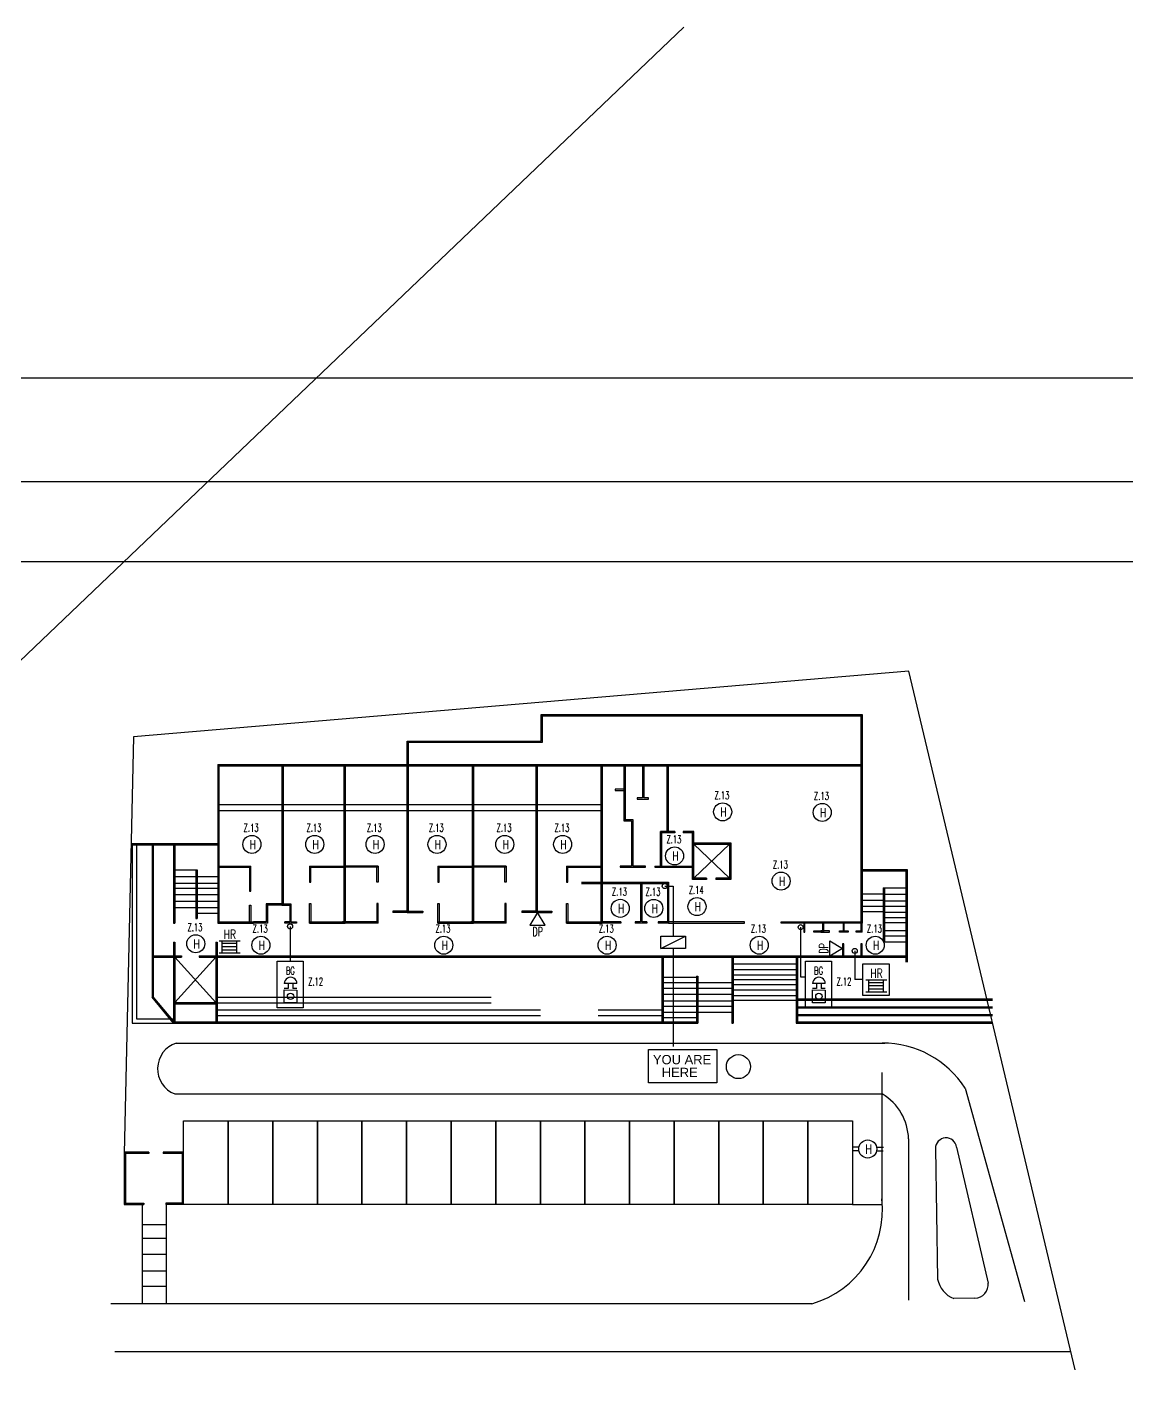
# Model space of a CAD drawing. Extents: x -3977 to 6343, y -1567 to 1206.
# Drawn here: x -2701.7 to -2427.2, y -1292.1 to -952.9 of the extents above; entities that cross this region are included whole.
import ezdxf

# ---------------------------------------------------------------- set-up
doc = ezdxf.new("R2010")
doc.units = 0
doc.layers.get('0').update_dxf_attribs({"linetype": 'CONTINUOUS'})
doc.layers.get('DEFPOINTS').update_dxf_attribs({"linetype": 'CONTINUOUS'})
for name, color, linetype in [('FAPOINT', 1, 'CONTINUOUS'), ('FF_GRID_LINE', 8, 'CONTINUOUS'), ('MIMIC_SIZE', 7, 'CONTINUOUS'), ('NAMA_TEMPAT', 6, 'CONTINUOUS'), ('TEXT', 8, 'CONTINUOUS'), ('Z-VIEWPORT', 7, 'CONTINUOUS')]:
    doc.layers.add(name, color=color, linetype=linetype)
doc.styles.add('BADAI', font='romans.shx', dxfattribs={"width": 0.65})
doc.styles.add('PLOT02__REVB$0$NARROW', font='SIMPLEX', dxfattribs={"width": 0.75})
doc.styles.get("Standard").update_dxf_attribs({"font": 'arial.ttf'})
doc.dimstyles.get("Standard").update_dxf_attribs({"dimtxt": 0.18, "dimasz": 0.18, "dimexe": 0.18, "dimexo": 0.0625, "dimgap": 0.09, "dimtad": 0, "dimtih": 1, "dimtoh": 1, "dimzin": 0, "dimcen": 0.09, "dimazin": 3, "dimtfac": 1, "dimtofl": 0, "dimtmove": 0, "dimatfit": 3})

# ---------------------------------------------------------------- blocks, each defined once
blk = doc.blocks.new('D-433-1_MIMIC_SIZE_900_X_1')
at = {"layer": 'MIMIC_SIZE'}
for points in [[(3.62, 53.07), (868.62, 53.07), (868.62, 478.07), (3.62, 478.07)], [(23.62, 73.07), (848.62, 73.07), (848.62, 458.07), (23.62, 458.07)]]:
    blk.add_lwpolyline(points, close=True, dxfattribs=at)
blk = doc.blocks.new('*D37')
at = {"layer": 'DEFPOINTS', "color": 0}
for p in [(-2403.24, -1040.46), (-3268.24, -1066.31), (-2403.24, -1066.31)]:
    blk.add_point(p, dxfattribs=at)
at = {"layer": 'MIMIC_SIZE', "color": 0}
for p, q in [((-3268.24, -1066.25), (-3268.24, -1040.28)), ((-3268.06, -1040.46), (-2893.36, -1040.46)), ((-2403.42, -1040.46), (-2778.12, -1040.46)), ((-2403.24, -1066.25), (-2403.24, -1040.28))]:
    blk.add_line(p, q, dxfattribs=at)
for points in [[(-3268.06, -1040.43), (-3268.06, -1040.49), (-3268.24, -1040.46)], [(-2403.42, -1040.43), (-2403.42, -1040.49), (-2403.24, -1040.46)]]:
    blk.add_solid(points, dxfattribs=at)
blk.add_text('865.0000', height=20.175, dxfattribs=at).set_placement((-2894.41, -1050.38))

msp = doc.modelspace()

# ---------------------------------------------------------------- linework, layer by layer
at = {"color": 1}
for p, q in [((-2574.248, -1173.785), (-2576.153, -1176.961)), ((-2572.335, -1176.971), (-2574.248, -1173.785)), ((-2576.153, -1176.961), (-2572.335, -1176.971)), ((-2501.284, -1184.668), (-2501.295, -1180.85)), ((-2501.295, -1180.85), (-2498.108, -1182.763)), ((-2498.108, -1182.763), (-2501.284, -1184.668)), ((-2637.517, -1196.3, 16734.629), (-2637.513, -1193.119, 16734.629)), ((-2636.519, -1192.722, 16734.629), (-2637.513, -1192.721, 16734.629)), ((-2637.513, -1193.119, 16734.629), (-2634.332, -1193.122, 16734.629)), ((-2634.33, -1191.531, 16734.629), (-2637.512, -1191.528, 16734.629)), ((-2636.517, -1191.529, 16734.629), (-2636.519, -1192.722, 16734.629)), ((-2635.324, -1191.53, 16734.629), (-2635.326, -1192.723, 16734.629)), ((-2634.331, -1192.725, 16734.629), (-2635.326, -1192.723, 16734.629)), ((-2634.332, -1193.122, 16734.629), (-2634.335, -1196.304, 16734.629)), ((-2505.638, -1196.3, 16734.629), (-2505.634, -1193.119, 16734.629)), ((-2504.64, -1192.722, 16734.629), (-2505.634, -1192.721, 16734.629)), ((-2505.634, -1193.119, 16734.629), (-2502.453, -1193.122, 16734.629)), ((-2502.451, -1191.531, 16734.629), (-2505.633, -1191.528, 16734.629)), ((-2504.638, -1191.529, 16734.629), (-2504.64, -1192.722, 16734.629)), ((-2503.445, -1191.53, 16734.629), (-2503.447, -1192.723, 16734.629)), ((-2502.452, -1192.725, 16734.629), (-2503.447, -1192.723, 16734.629)), ((-2502.453, -1193.122, 16734.629), (-2502.456, -1196.304, 16734.629))]:
    msp.add_line(p, q, dxfattribs=at)
at = {"color": 1, "linetype": 'BYBLOCK'}
msp.add_line((-2543.451, -1182.776), (-2537.326, -1179.726), dxfattribs=at)
msp.add_line((-2543.451, -1182.776), (-2537.326, -1179.726), dxfattribs=at)
at = {"color": 1}
for points in [[(-2639.271, -1185.899), (-2632.797, -1185.899), (-2632.797, -1197.54), (-2639.271, -1197.54)], [(-2507.392, -1185.899), (-2500.918, -1185.899), (-2500.918, -1197.54), (-2507.392, -1197.54)], [(-2493.044, -1186.554), (-2486.522, -1186.554), (-2486.522, -1194.475), (-2493.044, -1194.475)]]:
    msp.add_lwpolyline(points, close=True, dxfattribs=at)
at = {"color": 1, "linetype": 'BYBLOCK'}
msp.add_lwpolyline([(-2529.52, -1216.315), (-2546.587, -1216.315), (-2546.587, -1207.951), (-2529.52, -1207.951)], close=True, dxfattribs=at)
for centre, radius in [((-2528.058, -1148.661), 2.25), ((-2503.193, -1148.816), 2.25), ((-2645.581, -1156.779), 2.25), ((-2629.897, -1156.779), 2.25), ((-2614.836, -1156.779), 2.25), ((-2599.367, -1156.779), 2.25), ((-2582.441, -1156.779), 2.25), ((-2568.001, -1156.779), 2.25), ((-2540.049, -1159.652), 2.25), ((-2513.463, -1165.948), 2.25), ((-2542.511, -1167.184), 0.63), ((-2553.63, -1172.743), 2.25), ((-2545.255, -1172.749), 2.25), ((-2534.463, -1172.31), 2.25), ((-2636.034, -1177.254), 0.63), ((-2508.586, -1177.429), 0.63), ((-2659.595, -1181.578), 2.25), ((-2643.323, -1181.933), 2.25), ((-2597.678, -1181.933), 2.25), ((-2556.912, -1181.933), 2.25), ((-2518.931, -1181.933), 2.25), ((-2489.983, -1181.933), 2.25), ((-2495.089, -1183.37), 0.63), ((-2491.844, -1232.8), 2.25)]:
    msp.add_circle(centre, radius, dxfattribs=at)
at = {"color": 1}
for centre in [(-2635.924, -1194.711, 16734.629), (-2504.045, -1194.711, 16734.629)]:
    msp.add_circle(centre, 0.795, dxfattribs=at)
for centre in [(-2635.921, -1191.53, 16734.629), (-2504.042, -1191.53, 16734.629)]:
    msp.add_arc(centre, 1.591, 359.93967, 179.93967, dxfattribs=at)
at = {"layer": 'FAPOINT', "color": 1, "linetype": 'BYBLOCK'}
for p, q in [((-2653.757, -1180.859), (-2648.499, -1180.859)), ((-2653.757, -1183.83), (-2648.499, -1183.83)), ((-2652.975, -1183.83), (-2652.975, -1180.859)), ((-2652.975, -1181.469), (-2649.349, -1181.469)), ((-2652.975, -1182.235), (-2649.349, -1182.235)), ((-2652.975, -1183.063), (-2649.349, -1183.063)), ((-2649.349, -1183.83), (-2649.349, -1180.859)), ((-2492.347, -1190.608), (-2487.089, -1190.608)), ((-2491.564, -1193.579), (-2491.564, -1190.608)), ((-2487.939, -1193.579), (-2487.939, -1190.608)), ((-2492.347, -1193.579), (-2487.089, -1193.579)), ((-2491.564, -1191.218), (-2487.939, -1191.218)), ((-2491.564, -1191.984), (-2487.939, -1191.984)), ((-2491.564, -1192.812), (-2487.939, -1192.812))]:
    msp.add_line(p, q, dxfattribs=at)
at = {"layer": 'FF_GRID_LINE', "color": 1}
for p, q in [((-2634.335, -1196.304, 16734.629), (-2637.517, -1196.3, 16734.629)), ((-2502.456, -1196.304, 16734.629), (-2505.638, -1196.3, 16734.629))]:
    msp.add_line(p, q, dxfattribs=at)
at = {"layer": 'MIMIC_SIZE', "color": 1}
for p, q in [((-2537.734, -952.855), (-3181.641, -1567.27)), ((-2542.511, -1167.184), (-2540.389, -1167.184)), ((-2540.389, -1167.184), (-2540.389, -1179.726)), ((-2636.034, -1177.254), (-2636.034, -1185.899)), ((-2508.586, -1177.429), (-2508.586, -1189.848)), ((-2540.389, -1182.776), (-2540.389, -1207.191)), ((-2495.089, -1183.37), (-2495.089, -1190.514)), ((-2508.586, -1189.848), (-2507.392, -1189.848)), ((-2493.044, -1190.514, -16734.629), (-2495.089, -1190.514)), ((-2495.722, -1233.174), (-2494.031, -1233.174)), ((-2495.72, -1232.263), (-2494.029, -1232.263)), ((-2489.642, -1233.26), (-2487.951, -1233.26)), ((-2489.64, -1232.35), (-2487.949, -1232.35))]:
    msp.add_line(p, q, dxfattribs=at)
at = {"layer": 'MIMIC_SIZE', "color": 0, "linetype": 'BYBLOCK'}
for p, q in [((-2481.588, -1113.568), (-2675.162, -1129.969)), ((-2440.053, -1287.879), (-2481.588, -1113.568)), ((-2573.379, -1130.989), (-2573.379, -1124.355)), ((-2573.379, -1124.355), (-2493.248, -1124.355)), ((-2573.379, -1124.68), (-2493.248, -1124.68)), ((-2573.054, -1131.313), (-2573.054, -1124.355)), ((-2493.572, -1124.355), (-2493.572, -1136.85)), ((-2493.248, -1124.355), (-2493.248, -1136.85)), ((-2675.162, -1129.969), (-2677.435, -1233.886)), ((-2606.812, -1136.85), (-2606.812, -1130.989)), ((-2606.812, -1130.989), (-2573.379, -1130.989)), ((-2606.812, -1131.313), (-2573.054, -1131.313)), ((-2606.487, -1136.85), (-2606.487, -1130.989)), ((-2654.112, -1136.85), (-2654.112, -1176.428)), ((-2654.112, -1136.85), (-2493.248, -1136.85)), ((-2654.112, -1137.174), (-2493.248, -1137.174)), ((-2653.787, -1136.85), (-2653.787, -1176.428)), ((-2638.077, -1136.85), (-2638.077, -1171.618)), ((-2637.752, -1136.85), (-2637.752, -1171.618)), ((-2622.633, -1136.85), (-2622.633, -1176.428)), ((-2622.308, -1136.85), (-2622.308, -1176.428)), ((-2606.812, -1173.785), (-2606.812, -1136.85)), ((-2606.487, -1173.785), (-2606.487, -1136.85)), ((-2590.606, -1136.85), (-2590.606, -1176.428)), ((-2590.282, -1136.85), (-2590.282, -1176.428)), ((-2574.572, -1173.785), (-2574.572, -1137.174)), ((-2574.248, -1173.785), (-2574.248, -1137.174)), ((-2558.483, -1136.85), (-2558.483, -1176.428)), ((-2558.158, -1136.85), (-2558.158, -1176.428)), ((-2552.702, -1136.85), (-2552.702, -1150.876)), ((-2552.377, -1136.85), (-2552.377, -1150.876)), ((-2548.089, -1137.174), (-2548.089, -1145.149)), ((-2547.764, -1137.174), (-2547.764, -1145.149)), ((-2541.955, -1137.174), (-2541.955, -1153.57)), ((-2541.63, -1137.174), (-2541.63, -1153.57)), ((-2493.572, -1136.85), (-2493.572, -1176.428)), ((-2493.248, -1136.85), (-2493.248, -1176.428)), ((-2552.702, -1143.004), (-2554.866, -1143.004)), ((-2554.866, -1143.004), (-2554.866, -1143.329)), ((-2554.866, -1143.329), (-2552.702, -1143.329)), ((-2548.089, -1145.149), (-2549.429, -1145.149)), ((-2549.429, -1145.149), (-2549.429, -1145.474)), ((-2549.429, -1145.474), (-2546.531, -1145.474)), ((-2546.531, -1145.149), (-2547.764, -1145.149)), ((-2546.531, -1145.474), (-2546.531, -1145.149)), ((-2653.787, -1146.798), (-2558.483, -1146.798)), ((-2653.787, -1148.303), (-2558.483, -1148.303)), ((-2552.702, -1150.551), (-2550.513, -1150.551)), ((-2552.702, -1150.876), (-2550.838, -1150.876)), ((-2550.838, -1150.876), (-2550.838, -1162.179)), ((-2550.513, -1150.551), (-2550.513, -1162.179)), ((-2540.023, -1153.57), (-2543.583, -1153.57)), ((-2543.583, -1162.504), (-2543.583, -1153.57)), ((-2543.258, -1162.504), (-2543.258, -1153.57)), ((-2540.023, -1153.57), (-2540.023, -1153.895)), ((-2535.281, -1153.57), (-2537.907, -1153.57)), ((-2537.907, -1153.57), (-2537.907, -1153.895)), ((-2535.606, -1162.504), (-2535.606, -1153.57)), ((-2535.281, -1162.504), (-2535.281, -1153.57)), ((-2654.112, -1156.639), (-2675.485, -1156.639)), ((-2675.485, -1156.639), (-2675.485, -1201.374)), ((-2654.112, -1156.964), (-2675.485, -1156.964)), ((-2674.366, -1156.639), (-2674.366, -1200.327)), ((-2670.507, -1156.964), (-2670.507, -1194.903)), ((-2670.182, -1156.964), (-2670.182, -1194.785)), ((-2665.116, -1156.639), (-2665.116, -1176.428)), ((-2664.791, -1156.639), (-2664.791, -1176.428)), ((-2540.023, -1153.895), (-2543.583, -1153.895)), ((-2535.281, -1153.895), (-2537.907, -1153.895)), ((-2535.281, -1156.424), (-2525.991, -1156.424)), ((-2535.281, -1156.749), (-2525.991, -1156.749)), ((-2526.316, -1156.749), (-2535.281, -1165.226)), ((-2526.316, -1165.226), (-2535.281, -1156.749)), ((-2526.316, -1156.424), (-2526.316, -1165.551)), ((-2525.991, -1156.424), (-2525.991, -1165.551)), ((-2664.791, -1163.145), (-2659.539, -1163.145)), ((-2659.539, -1163.145), (-2659.539, -1175.258)), ((-2659.539, -1163.145), (-2659.215, -1163.145)), ((-2659.215, -1163.145), (-2659.215, -1175.258)), ((-2654.112, -1162.179), (-2645.881, -1162.179)), ((-2654.112, -1162.504), (-2645.881, -1162.504)), ((-2646.206, -1162.179), (-2646.206, -1168.483)), ((-2645.881, -1168.483), (-2645.881, -1162.179)), ((-2631.171, -1162.179), (-2631.171, -1166.187)), ((-2631.171, -1162.179), (-2622.633, -1162.179)), ((-2631.171, -1162.504), (-2622.633, -1162.504)), ((-2630.846, -1166.187), (-2630.846, -1162.179)), ((-2614.095, -1162.179), (-2622.633, -1162.179)), ((-2614.095, -1162.504), (-2622.633, -1162.504)), ((-2614.42, -1166.187), (-2614.42, -1162.179)), ((-2614.095, -1162.179), (-2614.095, -1166.187)), ((-2599.144, -1162.179), (-2599.144, -1166.187)), ((-2599.144, -1162.179), (-2590.606, -1162.179)), ((-2599.144, -1162.504), (-2590.606, -1162.504)), ((-2598.819, -1166.187), (-2598.819, -1162.179)), ((-2582.069, -1162.179), (-2590.606, -1162.179)), ((-2582.069, -1162.504), (-2590.606, -1162.504)), ((-2582.394, -1166.187), (-2582.394, -1162.179)), ((-2582.069, -1162.179), (-2582.069, -1166.187)), ((-2567.021, -1162.179), (-2567.021, -1166.187)), ((-2567.021, -1162.179), (-2558.483, -1162.179)), ((-2567.021, -1162.504), (-2558.483, -1162.504)), ((-2566.696, -1166.187), (-2566.696, -1162.179)), ((-2550.838, -1162.179), (-2553.669, -1162.179)), ((-2553.669, -1162.179), (-2553.669, -1162.504)), ((-2553.669, -1162.504), (-2547.279, -1162.504)), ((-2547.279, -1162.179), (-2550.513, -1162.179)), ((-2547.279, -1162.504), (-2547.279, -1162.179)), ((-2545.024, -1162.179), (-2535.281, -1162.179)), ((-2545.024, -1162.179), (-2545.024, -1162.504)), ((-2545.024, -1162.504), (-2535.281, -1162.504)), ((-2535.606, -1165.551), (-2535.606, -1162.504)), ((-2535.281, -1165.551), (-2535.281, -1162.504)), ((-2493.248, -1163.06), (-2482.021, -1163.06)), ((-2493.248, -1163.385), (-2482.021, -1163.385)), ((-2482.346, -1163.06), (-2482.346, -1186.187)), ((-2482.021, -1163.06), (-2482.021, -1186.187)), ((-2664.791, -1164.813), (-2659.539, -1164.813)), ((-2664.791, -1166.421), (-2659.539, -1166.421)), ((-2659.215, -1164.813), (-2654.112, -1164.813)), ((-2659.215, -1166.421), (-2654.112, -1166.421)), ((-2631.171, -1166.187), (-2630.846, -1166.187)), ((-2614.095, -1166.187), (-2614.42, -1166.187)), ((-2599.144, -1166.187), (-2598.819, -1166.187)), ((-2582.069, -1166.187), (-2582.394, -1166.187)), ((-2567.021, -1166.187), (-2566.696, -1166.187)), ((-2563.32, -1166.187), (-2541.539, -1166.187)), ((-2563.32, -1166.512), (-2541.539, -1166.512)), ((-2548.529, -1166.187), (-2548.529, -1176.104)), ((-2548.205, -1166.187), (-2548.205, -1176.104)), ((-2541.863, -1166.187), (-2541.863, -1176.428)), ((-2541.539, -1166.187), (-2541.539, -1176.428)), ((-2532.088, -1165.226), (-2535.606, -1165.226)), ((-2532.088, -1165.551), (-2535.606, -1165.551)), ((-2532.088, -1165.226), (-2532.088, -1165.551)), ((-2525.991, -1165.226), (-2529.731, -1165.226)), ((-2529.731, -1165.226), (-2529.731, -1165.551)), ((-2525.991, -1165.551), (-2529.731, -1165.551)), ((-2664.791, -1167.694), (-2659.539, -1167.694)), ((-2664.791, -1169.257), (-2659.539, -1169.257)), ((-2659.215, -1167.694), (-2654.112, -1167.694)), ((-2659.215, -1169.257), (-2654.112, -1169.257)), ((-2646.206, -1168.483), (-2645.881, -1168.483)), ((-2487.685, -1169.208), (-2493.248, -1169.208)), ((-2488.01, -1167.607), (-2488.01, -1181.091)), ((-2488.01, -1167.607), (-2482.346, -1167.607)), ((-2487.685, -1167.607), (-2487.685, -1181.091)), ((-2487.685, -1169.208), (-2482.346, -1169.208)), ((-2664.791, -1170.918), (-2659.539, -1170.918)), ((-2664.791, -1172.509), (-2659.539, -1172.509)), ((-2659.215, -1170.918), (-2654.112, -1170.918)), ((-2659.215, -1172.509), (-2654.112, -1172.509)), ((-2659.215, -1173.914), (-2654.112, -1173.914)), ((-2646.206, -1176.428), (-2646.206, -1171.917)), ((-2646.206, -1171.917), (-2645.881, -1171.917)), ((-2645.881, -1171.917), (-2645.881, -1176.428)), ((-2638.077, -1171.618), (-2642.005, -1171.618)), ((-2642.005, -1171.618), (-2642.005, -1176.104)), ((-2638.077, -1171.943), (-2642.005, -1171.943)), ((-2641.68, -1171.618), (-2641.68, -1176.428)), ((-2638.077, -1171.618), (-2635.815, -1171.618)), ((-2638.077, -1171.943), (-2635.815, -1171.943)), ((-2636.14, -1171.618), (-2636.14, -1176.104)), ((-2635.815, -1171.618), (-2635.815, -1176.104)), ((-2631.171, -1176.428), (-2631.171, -1171.525)), ((-2631.171, -1171.525), (-2630.846, -1171.525)), ((-2630.846, -1171.525), (-2630.846, -1176.428)), ((-2614.095, -1171.525), (-2614.42, -1171.525)), ((-2614.42, -1171.525), (-2614.42, -1176.428)), ((-2614.095, -1176.428), (-2614.095, -1171.525)), ((-2606.487, -1173.46), (-2610.39, -1173.46)), ((-2610.39, -1173.46), (-2610.39, -1173.785)), ((-2606.487, -1173.785), (-2610.39, -1173.785)), ((-2606.812, -1173.46), (-2602.908, -1173.46)), ((-2606.812, -1173.785), (-2602.908, -1173.785)), ((-2602.908, -1173.46), (-2602.908, -1173.785)), ((-2599.144, -1176.428), (-2599.144, -1171.525)), ((-2599.144, -1171.525), (-2598.819, -1171.525)), ((-2598.819, -1171.525), (-2598.819, -1176.428)), ((-2582.069, -1171.525), (-2582.394, -1171.525)), ((-2582.394, -1171.525), (-2582.394, -1176.428)), ((-2582.069, -1176.428), (-2582.069, -1171.525)), ((-2574.248, -1173.46), (-2578.151, -1173.46)), ((-2578.151, -1173.46), (-2578.151, -1173.785)), ((-2574.248, -1173.785), (-2578.151, -1173.785)), ((-2574.572, -1173.46), (-2570.669, -1173.46)), ((-2574.572, -1173.785), (-2570.669, -1173.785)), ((-2570.669, -1173.46), (-2570.669, -1173.785)), ((-2567.021, -1176.428), (-2567.021, -1171.525)), ((-2567.021, -1171.525), (-2566.696, -1171.525)), ((-2566.696, -1171.525), (-2566.696, -1176.428)), ((-2487.685, -1170.814), (-2493.248, -1170.814)), ((-2487.685, -1172.25), (-2493.248, -1172.25)), ((-2487.685, -1173.642), (-2493.248, -1173.642)), ((-2487.685, -1170.83), (-2482.346, -1170.83)), ((-2487.685, -1172.226), (-2482.346, -1172.226)), ((-2487.685, -1173.678), (-2482.346, -1173.678)), ((-2665.116, -1176.428), (-2664.791, -1176.428)), ((-2659.539, -1175.258), (-2659.215, -1175.258)), ((-2654.112, -1176.104), (-2645.197, -1176.104)), ((-2654.112, -1176.428), (-2645.197, -1176.428)), ((-2642.005, -1176.104), (-2645.197, -1176.104)), ((-2641.68, -1176.428), (-2645.197, -1176.428)), ((-2637.326, -1176.428), (-2637.326, -1176.104)), ((-2636.14, -1176.104), (-2637.326, -1176.104)), ((-2634.418, -1176.428), (-2637.326, -1176.428)), ((-2635.815, -1176.104), (-2634.418, -1176.104)), ((-2634.418, -1176.104), (-2634.418, -1176.428)), ((-2631.171, -1176.104), (-2622.308, -1176.104)), ((-2631.171, -1176.428), (-2622.308, -1176.428)), ((-2614.095, -1176.104), (-2622.958, -1176.104)), ((-2614.095, -1176.428), (-2622.958, -1176.428)), ((-2599.144, -1176.104), (-2590.282, -1176.104)), ((-2599.144, -1176.428), (-2590.282, -1176.428)), ((-2582.069, -1176.104), (-2590.931, -1176.104)), ((-2582.069, -1176.428), (-2590.931, -1176.428)), ((-2567.021, -1176.104), (-2558.158, -1176.104)), ((-2567.021, -1176.428), (-2558.158, -1176.428)), ((-2553.479, -1176.104), (-2558.158, -1176.104)), ((-2553.479, -1176.428), (-2558.158, -1176.428)), ((-2553.479, -1176.104), (-2553.479, -1176.428)), ((-2548.529, -1176.104), (-2549.867, -1176.104)), ((-2549.867, -1176.104), (-2549.867, -1176.428)), ((-2546.992, -1176.428), (-2549.867, -1176.428)), ((-2546.992, -1176.104), (-2548.205, -1176.104)), ((-2546.992, -1176.104), (-2546.992, -1176.428)), ((-2541.539, -1176.104), (-2544.191, -1176.104)), ((-2544.191, -1176.104), (-2544.191, -1176.428)), ((-2541.539, -1176.428), (-2544.191, -1176.428)), ((-2522.589, -1176.104), (-2541.539, -1176.104)), ((-2541.539, -1176.428), (-2522.589, -1176.428)), ((-2522.589, -1176.428), (-2522.589, -1176.104)), ((-2513.459, -1176.428), (-2513.459, -1176.104)), ((-2513.459, -1176.104), (-2493.248, -1176.104)), ((-2493.248, -1176.428), (-2513.459, -1176.428)), ((-2507.836, -1176.428), (-2507.836, -1178.698)), ((-2507.511, -1178.698), (-2507.511, -1176.428)), ((-2503.096, -1176.428), (-2503.096, -1178.698)), ((-2502.771, -1178.698), (-2502.771, -1176.428)), ((-2498.015, -1176.428), (-2498.015, -1178.698)), ((-2497.69, -1178.698), (-2497.69, -1176.428)), ((-2493.572, -1176.428), (-2493.572, -1178.698)), ((-2493.248, -1178.698), (-2493.248, -1176.428)), ((-2487.685, -1175.044), (-2482.346, -1175.044)), ((-2487.685, -1176.304), (-2482.346, -1176.304)), ((-2507.836, -1178.698), (-2507.511, -1178.698)), ((-2505.31, -1178.698), (-2505.31, -1178.373)), ((-2505.31, -1178.373), (-2503.096, -1178.373)), ((-2503.096, -1178.698), (-2505.31, -1178.698)), ((-2501.371, -1178.373), (-2503.586, -1178.373)), ((-2503.586, -1178.698), (-2501.371, -1178.698)), ((-2503.096, -1178.698), (-2502.771, -1178.698)), ((-2501.371, -1178.698), (-2501.371, -1178.373)), ((-2498.907, -1178.698), (-2498.907, -1178.373)), ((-2498.907, -1178.373), (-2496.693, -1178.373)), ((-2496.693, -1178.698), (-2498.907, -1178.698)), ((-2496.693, -1178.373), (-2496.693, -1178.698)), ((-2494.766, -1178.698), (-2494.766, -1178.373)), ((-2494.766, -1178.373), (-2493.248, -1178.373)), ((-2493.248, -1178.698), (-2494.766, -1178.698)), ((-2487.685, -1178.267), (-2482.346, -1178.267)), ((-2487.685, -1179.618), (-2482.346, -1179.618)), ((-2670.507, -1181.148), (-2670.182, -1181.148)), ((-2665.116, -1181.148), (-2665.116, -1201.374)), ((-2665.116, -1181.148), (-2664.791, -1181.148)), ((-2664.791, -1181.148), (-2664.791, -1201.374)), ((-2654.554, -1181.148), (-2654.554, -1201.374)), ((-2654.554, -1181.148), (-2654.229, -1181.148)), ((-2654.229, -1181.148), (-2654.229, -1201.374)), ((-2497.783, -1181.613), (-2498.108, -1181.613)), ((-2498.108, -1181.613), (-2498.108, -1184.631)), ((-2497.783, -1184.631), (-2497.783, -1181.613)), ((-2493.248, -1181.613), (-2493.572, -1181.613)), ((-2493.572, -1181.613), (-2493.572, -1184.631)), ((-2493.248, -1184.631), (-2493.248, -1181.613)), ((-2488.01, -1181.091), (-2482.346, -1181.091)), ((-2670.507, -1184.631), (-2663.188, -1184.631)), ((-2670.507, -1184.956), (-2663.188, -1184.956)), ((-2654.554, -1184.956), (-2664.791, -1196.215)), ((-2654.554, -1196.215), (-2664.791, -1184.956)), ((-2663.188, -1184.631), (-2663.188, -1184.956)), ((-2658.705, -1184.631), (-2482.021, -1184.631)), ((-2658.705, -1184.631), (-2658.705, -1184.956)), ((-2658.705, -1184.956), (-2482.021, -1184.956)), ((-2543.227, -1184.956), (-2543.227, -1201.374)), ((-2542.903, -1184.956), (-2542.903, -1201.374)), ((-2525.733, -1184.956), (-2525.733, -1201.374)), ((-2525.408, -1184.956), (-2525.408, -1201.374)), ((-2525.408, -1186.569), (-2509.73, -1186.569)), ((-2509.73, -1184.956), (-2509.73, -1201.374)), ((-2509.405, -1184.956), (-2509.405, -1201.374)), ((-2542.903, -1189.906), (-2534.589, -1189.906)), ((-2534.589, -1189.658), (-2534.589, -1201.374)), ((-2534.589, -1189.658), (-2534.264, -1189.658)), ((-2534.264, -1189.658), (-2534.264, -1201.374)), ((-2525.408, -1188.009), (-2509.73, -1188.009)), ((-2525.408, -1189.307), (-2509.73, -1189.307)), ((-2525.408, -1190.488), (-2509.73, -1190.488)), ((-2542.903, -1191.207), (-2534.589, -1191.207)), ((-2542.903, -1192.677), (-2534.589, -1192.677)), ((-2542.903, -1194.127), (-2534.589, -1194.127)), ((-2534.246, -1191.207), (-2525.733, -1191.207)), ((-2534.246, -1192.677), (-2525.733, -1192.677)), ((-2534.246, -1194.127), (-2525.733, -1194.127)), ((-2525.408, -1191.746), (-2509.73, -1191.746)), ((-2525.408, -1193.045), (-2509.73, -1193.045)), ((-2665.116, -1201.374), (-2670.507, -1194.903)), ((-2664.866, -1201.166), (-2670.182, -1194.785)), ((-2665.116, -1196.215), (-2654.229, -1196.215)), ((-2665.116, -1196.54), (-2654.229, -1196.54)), ((-2654.229, -1194.873), (-2585.88, -1194.873)), ((-2654.229, -1196.36), (-2585.88, -1196.36)), ((-2542.903, -1195.814), (-2534.589, -1195.814)), ((-2542.903, -1197.14), (-2534.589, -1197.14)), ((-2534.246, -1195.814), (-2525.733, -1195.814)), ((-2534.246, -1197.14), (-2525.733, -1197.14)), ((-2525.408, -1194.461), (-2509.73, -1194.461)), ((-2525.408, -1195.641), (-2509.73, -1195.641)), ((-2509.405, -1195.303), (-2460.71, -1195.303)), ((-2509.405, -1195.628), (-2460.71, -1195.628)), ((-2509.405, -1197.282), (-2460.71, -1197.282)), ((-2509.405, -1197.607), (-2460.71, -1197.607)), ((-2674.366, -1200.327), (-2664.791, -1200.327)), ((-2665.387, -1201.049), (-2534.264, -1201.049)), ((-2654.229, -1198.031), (-2573.552, -1198.031)), ((-2654.229, -1199.518), (-2573.552, -1199.518)), ((-2559.138, -1198.031), (-2543.227, -1198.031)), ((-2559.138, -1199.518), (-2543.227, -1199.518)), ((-2542.903, -1198.658), (-2534.589, -1198.658)), ((-2542.903, -1199.959), (-2534.589, -1199.959)), ((-2534.246, -1198.658), (-2525.733, -1198.658)), ((-2525.733, -1201.049), (-2525.408, -1201.049)), ((-2509.73, -1201.049), (-2509.405, -1201.049)), ((-2509.405, -1199.197), (-2460.71, -1199.197)), ((-2509.405, -1199.522), (-2460.71, -1199.522)), ((-2509.405, -1201.049), (-2460.71, -1201.049)), ((-2675.485, -1201.374), (-2664.791, -1201.374)), ((-2665.116, -1201.374), (-2534.264, -1201.374)), ((-2525.733, -1201.374), (-2525.408, -1201.374)), ((-2509.73, -1201.374), (-2509.405, -1201.374)), ((-2509.405, -1201.374), (-2460.71, -1201.374)), ((-2664.461, -1206.376), (-2487.587, -1206.376)), ((-2488.204, -1246.632), (-2488.204, -1213.715)), ((-2467.511, -1217.593), (-2452.703, -1270.878)), ((-2664.829, -1219.056), (-2488.204, -1219.056)), ((-2481.662, -1230.272), (-2481.662, -1270.514)), ((-2671.265, -1233.561), (-2677.435, -1233.561)), ((-2677.435, -1233.561), (-2677.435, -1246.632)), ((-2671.265, -1233.886), (-2677.435, -1233.886)), ((-2677.11, -1233.561), (-2677.11, -1246.632)), ((-2671.265, -1233.561), (-2671.265, -1233.886)), ((-2662.624, -1233.561), (-2667.71, -1233.561)), ((-2667.71, -1233.561), (-2667.71, -1233.886)), ((-2662.624, -1233.886), (-2667.71, -1233.886)), ((-2662.624, -1233.886), (-2662.949, -1233.886)), ((-2662.949, -1233.886), (-2662.949, -1246.632)), ((-2474.933, -1232.699), (-2474.394, -1265.239)), ((-2469.668, -1232.332), (-2461.813, -1266.249)), ((-2677.435, -1246.307), (-2672.518, -1246.307)), ((-2677.435, -1246.632), (-2672.518, -1246.632)), ((-2672.931, -1246.632), (-2672.931, -1271.417)), ((-2672.518, -1246.307), (-2672.518, -1246.632)), ((-2662.624, -1246.307), (-2667.079, -1246.307)), ((-2667.079, -1246.307), (-2667.079, -1246.632)), ((-2662.624, -1246.632), (-2667.079, -1246.632)), ((-2666.96, -1246.632), (-2666.96, -1271.417)), ((-2495.649, -1246.632), (-2488.204, -1246.632)), ((-2672.931, -1251.653), (-2666.96, -1251.653)), ((-2672.931, -1255.063), (-2666.96, -1255.063)), ((-2672.931, -1259.063), (-2666.96, -1259.063)), ((-2672.931, -1263.161), (-2666.96, -1263.161)), ((-2672.931, -1267.038), (-2666.96, -1267.038)), ((-2505.828, -1271.417), (-2680.748, -1271.417)), ((-2465.085, -1269.983), (-2470.369, -1270.137)), ((-2679.755, -1283.346), (-2441.133, -1283.346))]:
    msp.add_line(p, q, dxfattribs=at)
for points in [[(-2662.624, -1225.773), (-2651.492, -1225.773), (-2651.492, -1246.632), (-2662.624, -1246.632)], [(-2651.492, -1225.773), (-2640.361, -1225.773), (-2640.361, -1246.632), (-2651.492, -1246.632)], [(-2640.361, -1225.773), (-2629.229, -1225.773), (-2629.229, -1246.632), (-2640.361, -1246.632)], [(-2629.229, -1225.773), (-2618.097, -1225.773), (-2618.097, -1246.632), (-2629.229, -1246.632)], [(-2618.097, -1225.773), (-2606.966, -1225.773), (-2606.966, -1246.632), (-2618.097, -1246.632)], [(-2606.966, -1225.773), (-2595.834, -1225.773), (-2595.834, -1246.632), (-2606.966, -1246.632)], [(-2595.834, -1225.773), (-2584.702, -1225.773), (-2584.702, -1246.632), (-2595.834, -1246.632)], [(-2584.702, -1225.773), (-2573.571, -1225.773), (-2573.571, -1246.632), (-2584.702, -1246.632)], [(-2573.571, -1225.773), (-2562.439, -1225.773), (-2562.439, -1246.632), (-2573.571, -1246.632)], [(-2562.439, -1225.773), (-2551.307, -1225.773), (-2551.307, -1246.632), (-2562.439, -1246.632)], [(-2551.307, -1225.773), (-2540.175, -1225.773), (-2540.175, -1246.632), (-2551.307, -1246.632)], [(-2540.175, -1225.773), (-2529.044, -1225.773), (-2529.044, -1246.632), (-2540.175, -1246.632)], [(-2529.044, -1225.773), (-2517.912, -1225.773), (-2517.912, -1246.632), (-2529.044, -1246.632)], [(-2517.912, -1225.773), (-2506.78, -1225.773), (-2506.78, -1246.632), (-2517.912, -1246.632)], [(-2506.78, -1225.773), (-2495.649, -1225.773), (-2495.649, -1246.632), (-2506.78, -1246.632)]]:
    msp.add_lwpolyline(points, close=True, dxfattribs=at)
for centre, radius, start, end in [((-2662.395, -1212.782), 6.73, 107.87372, 248.79396), ((-2488.168, -1231.006), 24.629, 32.99662, 90.08446), ((-2495.021, -1230.548), 13.362, 1.18191, 59.32275), ((-2472.29, -1232.673), 2.643, 7.41459, 180.56223), ((-2512.522, -1247.998), 24.356, 285.95179, 6.49006), ((-2467.935, -1264.035), 6.57, 190.55658, 248.25727), ((-2465.085, -1266.682), 3.3, 270, 7.55049)]:
    msp.add_arc(centre, radius, start, end, dxfattribs=at)
at = {"layer": 'NAMA_TEMPAT', "color": 1, "linetype": 'BYBLOCK'}
msp.add_lwpolyline([(-2543.451, -1182.776), (-2543.451, -1179.726), (-2537.326, -1179.726), (-2537.326, -1182.776)], close=True, dxfattribs=at)
msp.add_lwpolyline([(-2543.451, -1182.776), (-2543.451, -1179.726), (-2537.326, -1179.726), (-2537.326, -1182.776)], close=True, dxfattribs=at)
at = {"layer": 'Z-VIEWPORT', "color": 3, "linetype": 'BYBLOCK'}
msp.add_circle((-2524.131, -1212.245), 3, dxfattribs=at)

# ---------------------------------------------------------------- block references
at = {"layer": 'MIMIC_SIZE', "color": 1}
msp.add_blockref('D-433-1_MIMIC_SIZE_900_X_1', (-3271.863, -1544.381), dxfattribs=at)

# ---------------------------------------------------------------- texts
at = {"color": 1, "linetype": 'BYBLOCK', "style": 'PLOT02__REVB$0$NARROW', "width": 0.75}
for s, height, p in [('H', 2.255, (-2528.617, -1149.831, 7592.521)), ('H', 2.255, (-2503.752, -1149.985, 7592.521)), ('H', 2.255, (-2646.139, -1157.948, 7592.521)), ('H', 2.255, (-2630.456, -1157.948, 7592.521)), ('H', 2.255, (-2615.394, -1157.948, 7592.521)), ('H', 2.255, (-2599.926, -1157.948, 7592.521)), ('H', 2.255, (-2582.999, -1157.948, 7592.521)), ('H', 2.255, (-2568.559, -1157.948, 7592.521)), ('H', 2.255, (-2540.608, -1160.822, 7592.521)), ('H', 2.255, (-2514.022, -1167.117, 7592.521)), ('H', 2.255, (-2554.188, -1173.913, 7592.521)), ('H', 2.255, (-2545.814, -1173.918, 7592.521)), ('H', 2.255, (-2535.022, -1173.479, 7592.521)), ('H', 2.255, (-2660.153, -1182.747, 7592.521)), ('HR', 2.2387, (-2652.608, -1180.333, 0.077)), ('H', 2.255, (-2643.881, -1183.103, 7592.521)), ('H', 2.255, (-2598.237, -1183.103, 7592.521)), ('H', 2.255, (-2557.47, -1183.103, 7592.521)), ('H', 2.255, (-2519.49, -1183.103, 7592.521)), ('H', 2.255, (-2490.542, -1183.103, 7592.521)), ('HR', 2.2387, (-2491.198, -1190.082, 0.077)), ('H', 2.255, (-2492.403, -1233.97, 7592.521))]:
    msp.add_text(s, height=height, dxfattribs=at).set_placement(p)
at = {"color": 1}
for s, p in [('YOU ARE', (-2545.466, -1211.647)), ('HERE', (-2543.262, -1214.847))]:
    msp.add_text(s, height=2.3134, dxfattribs=at).set_placement(p)
at = {"layer": 'TEXT', "color": 1, "style": 'BADAI', "width": 0.65}
for s, height, p in [('Z.13', 1.9203, (-2530.12, -1145.494, -2486.804)), ('Z.13', 1.9203, (-2505.255, -1145.648, -2486.804)), ('Z.13', 1.9203, (-2647.643, -1153.611, -2486.804)), ('Z.13', 1.9203, (-2631.959, -1153.611, -2486.804)), ('Z.13', 1.9203, (-2616.897, -1153.611, -2486.804)), ('Z.13', 1.9203, (-2601.429, -1153.611, -2486.804)), ('Z.13', 1.9203, (-2584.503, -1153.611, -2486.804)), ('Z.13', 1.9203, (-2570.063, -1153.611, -2486.804)), ('Z.13', 1.9203, (-2542.111, -1156.485, -2486.804)), ('Z.13', 1.9203, (-2515.525, -1162.78, -2486.804)), ('Z.13', 1.9203, (-2555.692, -1169.575, -2486.804)), ('Z.13', 1.9203, (-2547.317, -1169.581, -2486.804)), ('Z.14', 1.9203, (-2536.525, -1169.142, -2486.804)), ('Z.13', 1.9203, (-2661.657, -1178.41, -2486.804)), ('Z.13', 1.9203, (-2645.385, -1178.765, -2486.804)), ('Z.13', 1.9203, (-2599.74, -1178.765, -2486.804)), ('Z.13', 1.9203, (-2558.974, -1178.765, -2486.804)), ('Z.13', 1.9203, (-2520.993, -1178.765, -2486.804)), ('Z.13', 1.9203, (-2492.045, -1178.765, -2486.804)), ('DP', 2.2157, (-2575.52, -1179.645)), ('BG', 1.9203, (-2637.108, -1189.288, 16734.629)), ('BG', 1.9203, (-2505.229, -1189.288, 16734.629)), ('Z.12', 1.9203, (-2631.539, -1191.967, -2486.804)), ('Z.12', 1.9203, (-2499.66, -1191.967, -2486.804))]:
    msp.add_text(s, height=height, dxfattribs=at).set_placement(p)
msp.add_text('DP', height=2.2157, rotation=90, dxfattribs=at).set_placement((-2501.752, -1184.036))

# ---------------------------------------------------------------- dimensions: what is measured, and where the dimension line sits
at = {"layer": 'MIMIC_SIZE', "color": 1}
dim = msp.add_linear_dim(base=(-2403.238, -1040.464), p1=(-3268.238, -1066.31), p2=(-2403.238, -1066.31), text='{\\H112.08611x;<>}', dimstyle='STANDARD', dxfattribs=at)
dim.commit()
dim.dimension.update_dxf_attribs({"geometry": '*D37', "text_midpoint": (-2835.738, -1040.464)})

doc.saveas('drawing.dxf')
